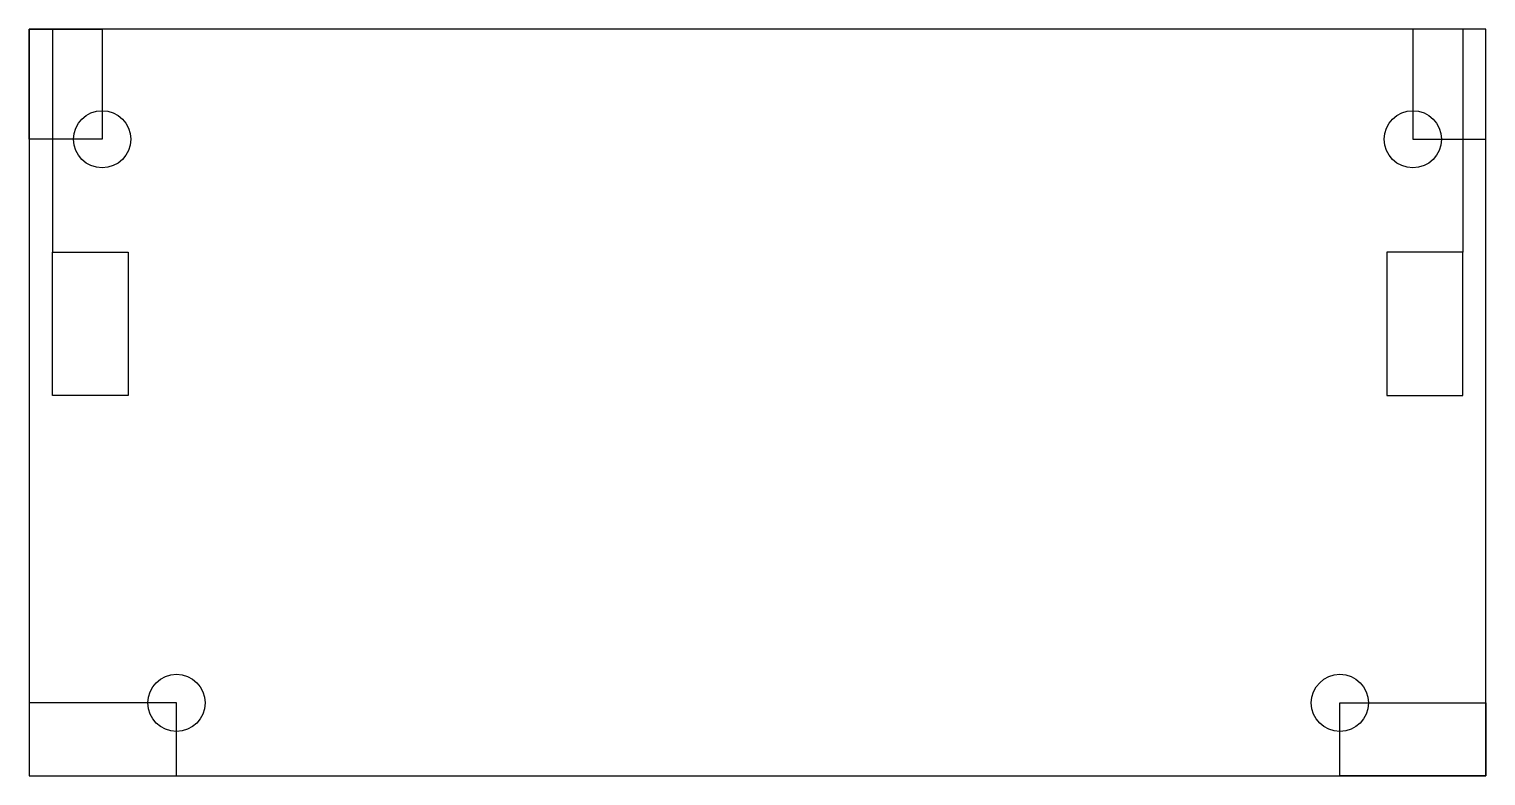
# Model space of a CAD drawing. Header units: millimetres. Extents: x 0 to 102, y 0 to 52.
import ezdxf

# ---------------------------------------------------------------- set-up
doc = ezdxf.new("R2010")
doc.units = ezdxf.units.MM
doc.layers.get('0').update_dxf_attribs({"linetype": 'CONTINUOUS'})

msp = doc.modelspace()

# ---------------------------------------------------------------- linework, layer by layer
for p, q in [((1.63, 52.2), (1.63, 36.6)), ((100.18, 52.2), (100.18, 36.6))]:
    msp.add_line(p, q)
for points in [[(0, 0), (101.8, 0), (91.6, 0), (91.6, 5.1), (101.8, 5.1), (101.8, 0), (101.8, 52.2), (96.7, 52.2), (96.7, 44.5), (101.8, 44.5), (101.8, 52.2), (0, 52.2)], [(0, 52.2), (5.1, 52.2), (5.1, 44.5), (0, 44.5)], [(1.63, 36.6), (6.93, 36.6), (6.93, 26.6), (1.63, 26.6)], [(100.18, 36.6), (94.88, 36.6), (94.88, 26.6), (100.18, 26.6)], [(0, 0), (10.3, 0), (10.3, 5.1), (0, 5.1)]]:
    msp.add_lwpolyline(points, close=True)
for centre in [(5.1, 44.5), (96.7, 44.5), (10.3, 5.1), (91.6, 5.1)]:
    msp.add_circle(centre, 2)

doc.saveas('drawing.dxf')
